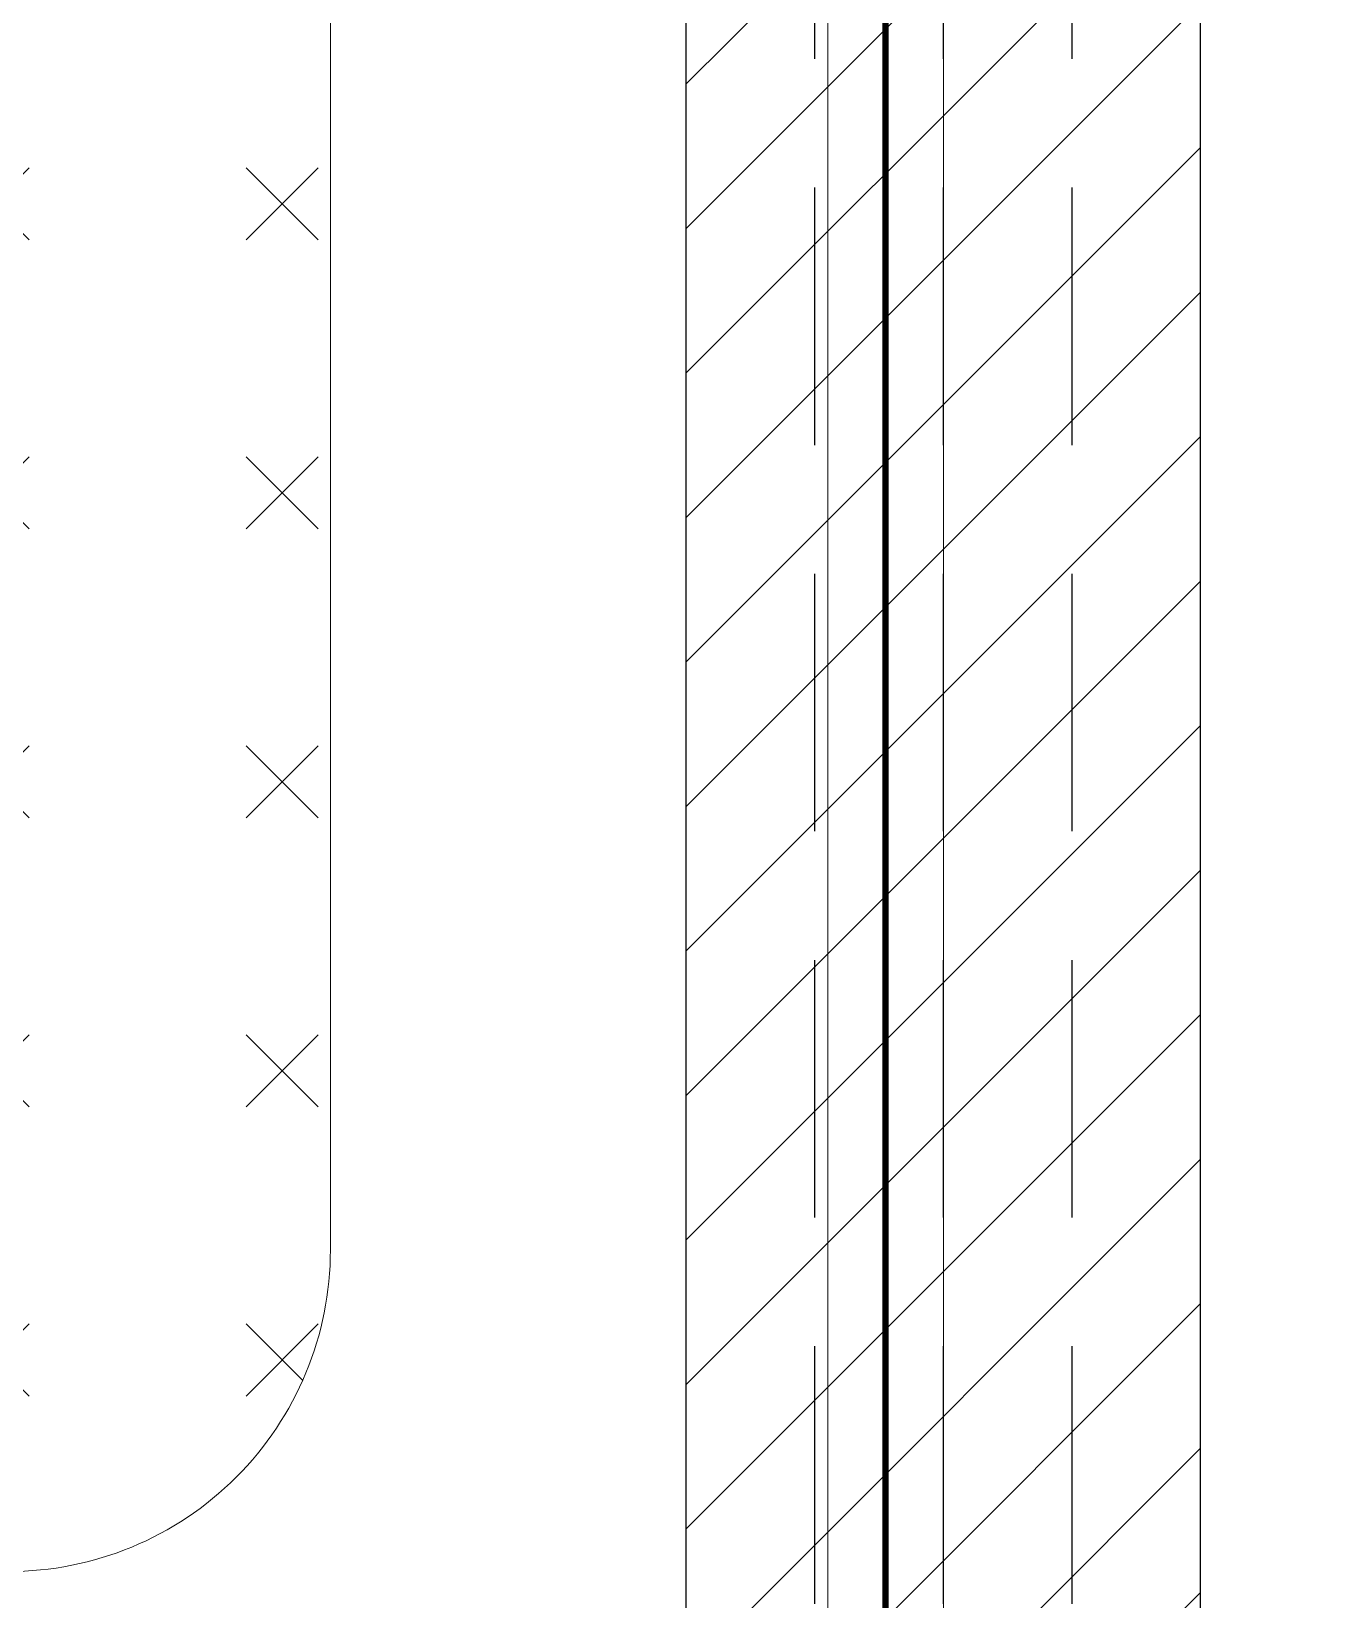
# Model space of a CAD drawing. Header units: millimetres. Extents: x 6676 to 14342, y 3639 to 5293.
# Drawn here: x 7077.8 to 7098.01, y 4699.04 to 4723.41 of the extents above; entities that cross this region are included whole.
import ezdxf

# ---------------------------------------------------------------- set-up
doc = ezdxf.new("R2010")
doc.units = ezdxf.units.MM
doc.linetypes.add('C2_105$0$HD', pattern=[0.3, 0.2, -0.1])
doc.linetypes.add('DASHED', pattern=[19.05, 12.7, -6.35])
doc.layers.add('1 - bed panels', color=170, linetype='Continuous', lineweight=9)
doc.layers.add('1 - plaster', color=1, linetype='Continuous', lineweight=9)
for name, color, linetype in [('A-Ceiling Color Navy', 156, 'DASHED'), ('A-dim-work', 8, 'Continuous'), ('A-VIEW-20', 1, 'Continuous')]:
    doc.layers.add(name, color=color, linetype=linetype)

# ---------------------------------------------------------------- blocks, each defined once
blk = doc.blocks.new('nhyv')
at = {"layer": '1 - bed panels', "true_color": 0xc2c2c2}
h = blk.add_hatch(dxfattribs=at)
h.set_pattern_fill('CROSS', color=9, scale=0.5, angle=135)
h.set_pattern_definition([(135, (-268.083, -3.452), (-4.490128, 4e-16), [1.5875, -4.7625]), (225, (-268.083, -2.3296), (-4e-16, -4.490128), [1.5875, -4.7625])])
edge = h.paths.add_edge_path()
edge.add_line((59.654, 1298.726), (139.654, 1298.726))
edge.add_arc((139.654, 1293.726), 5, 0, 90, ccw=False)
edge.add_line((144.654, 1293.726), (144.654, 1103.726))
edge.add_arc((139.654, 1103.726), 5, -90, 0, ccw=False)
edge.add_line((139.654, 1098.726), (59.654, 1098.726))
edge.add_arc((59.654, 1103.726), 5, 180, 270, ccw=False)
edge.add_line((54.654, 1103.726), (54.654, 1293.726))
edge.add_arc((59.654, 1293.726), 5, 90, 180, ccw=False)
edge = h.paths.add_edge_path(flags=16)
edge.add_line((134.654, 1290.726), (134.654, 1261.726))
edge.add_arc((131.654, 1261.726), 3, -90, 0, ccw=False)
edge.add_line((131.654, 1258.726), (67.654, 1258.726))
edge.add_arc((67.654, 1261.726), 3, 180, 270, ccw=False)
edge.add_line((64.654, 1261.726), (64.654, 1290.726))
edge.add_arc((67.654, 1290.726), 3, 90, 180, ccw=False)
edge.add_line((67.654, 1293.726), (131.654, 1293.726))
edge.add_arc((131.654, 1290.726), 3, 0, 90, ccw=False)
at = {"layer": '1 - bed panels', "color": 9, "true_color": 0xc2c2c2}
blk.add_lwpolyline([(59.654, 1298.726), (139.654, 1298.726, -0.414214), (144.654, 1293.726), (144.654, 1103.726, -0.414214), (139.654, 1098.726), (59.654, 1098.726, -0.414214), (54.654, 1103.726), (54.654, 1293.726, -0.414214)], format="xyb", close=True, dxfattribs=at)
blk = doc.blocks.new('bed')
at = {"layer": 'A-dim-work'}
h = blk.add_hatch(dxfattribs=at)
h.set_pattern_fill('ANSI31', color=256, scale=0.5)
h.set_pattern_definition([(45, (-6926.9524, -4680.978), (-1.12253202, 1.12253202), [])])
h.paths.add_polyline_path([(104.004, 9), (112, 9), (112, 220), (104.004, 220)])
at = {"layer": '1 - plaster'}
blk.add_line((112, 9), (112, 151.8), dxfattribs=at)
at = {"layer": 'A-dim-work'}
blk.add_lwpolyline([(104.004, 9), (112, 9), (112, 220), (104.004, 220)], close=True, dxfattribs=at)
at = {"layer": 'A-VIEW-20', "linetype": 'C2_105$0$HD', "ltscale": 20}
for points in [[(106.003, 220), (106.003, 9)], [(108.003, 220), (108.003, 9)], [(110.003, 220), (110.003, 9)]]:
    blk.add_lwpolyline(points, dxfattribs=at)
blk = doc.blocks.new('ddd')
at = {"layer": '1 - plaster'}
blk.add_lwpolyline([(-1.8, -70), (-1.8, 0), (0, 0), (0, -70)], close=True, dxfattribs=at)
at = {"layer": 'A-Ceiling Color Navy', "ltscale": 0.01, "const_width": 0.1}
blk.add_lwpolyline([(-0.9, -69.1), (-0.9, -0.9)], dxfattribs=at)
blk = doc.blocks.new('det2')
at = {"layer": '1 - bed panels', "true_color": 0xc2c2c2}
h = blk.add_hatch(dxfattribs=at)
h.set_pattern_fill('LINE', color=9, scale=1.575, angle=-90)
h.set_pattern_definition([(270, (-7406.43, -5143.807), (5.000625, -2e-15), [])])
edge = h.paths.add_edge_path()
edge.add_arc((3.6604, 8.7615), 9.4954, 98.13188, 262.42821)
edge.add_line((2.4092, -0.6511), (2.3173, 18.1614))
edge = h.paths.add_edge_path()
edge.add_arc((-158.6989, -60.6017), 2, 360, 360.1896)
edge.add_line((-156.699, -60.5951), (-156.6989, -60.6017))

msp = doc.modelspace()

# ---------------------------------------------------------------- block references
msp.add_blockref('nhyv', (6937.794, 3600.752))
at = {"layer": 'A-dim-work'}
for name, p in [('bed', (6983.968, 4680.978)), ('ddd', (7091.975, 4760.47))]:
    msp.add_blockref(name, p, dxfattribs=at)
at = {"layer": 'A-dim-work', "xscale": 10, "yscale": 10, "zscale": 10}
msp.add_blockref('det2', (8242.848, 4669.852), dxfattribs=at)

doc.saveas('drawing.dxf')
